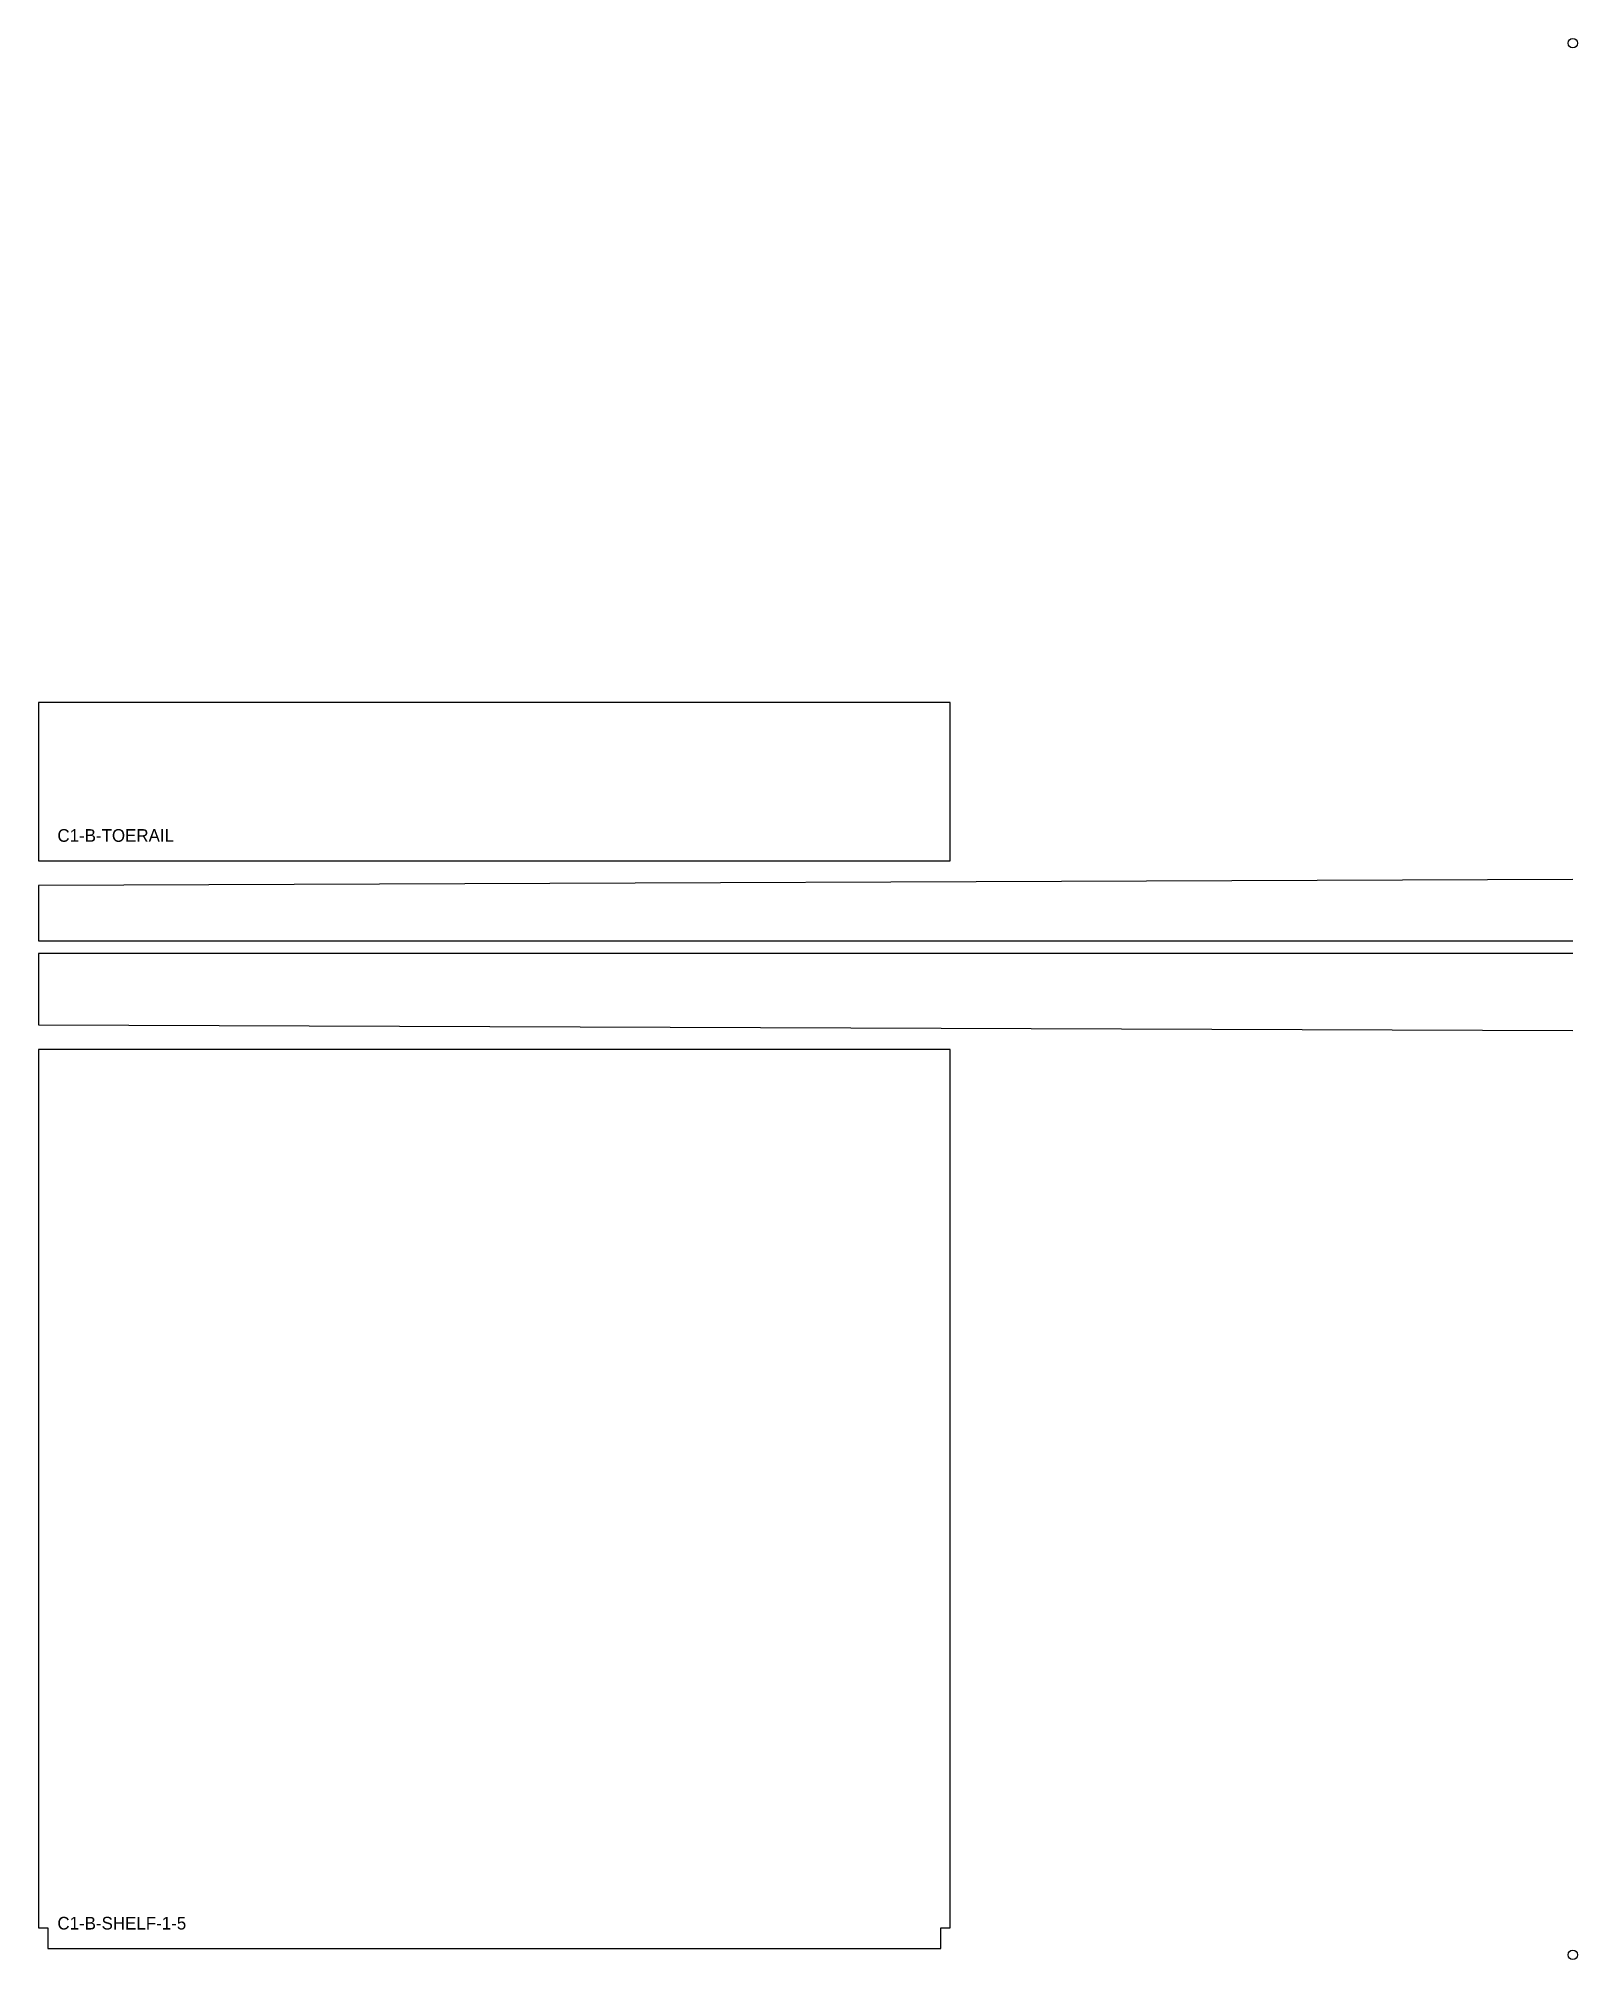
# Model space of a CAD drawing. Header units: millimetres. Extents: x 10 to 983, y 3 to 1217.
import ezdxf

# ---------------------------------------------------------------- set-up
doc = ezdxf.new("R2010")
doc.units = ezdxf.units.MM
for name, color, linetype in [('LABEL', 8, 'CONTINUOUS'), ('OUTLINE', 7, 'CONTINUOUS'), ('OUTLINE_OPEN', 7, 'CONTINUOUS'), ('TILE_REG', 6, 'CONTINUOUS')]:
    doc.layers.add(name, color=color, linetype=linetype)

msp = doc.modelspace()

# ---------------------------------------------------------------- linework, layer by layer
at = {"layer": 'OUTLINE'}
for points in [[(10, 697.338095), (586.4, 697.338095), (586.4, 797.338095), (10, 797.338095)], [(10, 23.15), (16, 23.15), (16, 10), (580.4, 10), (580.4, 23.15), (586.4, 23.15), (586.4, 578.1), (10, 578.1)]]:
    msp.add_lwpolyline(points, close=True, dxfattribs=at)
at = {"layer": 'OUTLINE_OPEN'}
for points in [[(980, 685.414286), (10, 681.719048), (10, 646.781016), (980, 646.781016)], [(980, 638.781016), (10, 638.781016), (10, 593.719048), (980, 590.02381)]]:
    msp.add_lwpolyline(points, dxfattribs=at)
at = {"layer": 'TILE_REG'}
for centre in [(980, 1214), (980, 6)]:
    msp.add_circle(centre, 3, dxfattribs=at)

# ---------------------------------------------------------------- texts
at = {"layer": 'LABEL'}
for s, p in [('C1-B-TOERAIL', (22, 709.338095)), ('C1-B-SHELF-1-5', (22, 22))]:
    msp.add_text(s, height=8, dxfattribs=at).set_placement(p)

doc.saveas('drawing.dxf')
